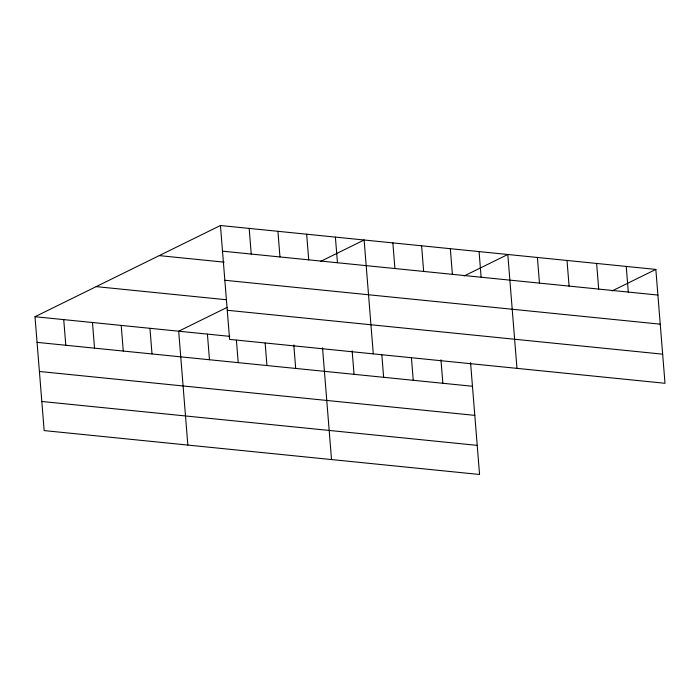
<?xml version="1.0" encoding="UTF-8"?>
<svg xmlns="http://www.w3.org/2000/svg" width="700" height="700" viewBox="0 0 700 700"><rect width="100%" height="100%" fill="white"/><g stroke="black" fill="none" stroke-linecap="round" stroke-linejoin="round"><path stroke-width="1.05" d="M470.566 362.749L479.561 474.486L44.161 430.588L35 316.715L220.439 225.514L655.839 269.412L665 383.285L229.6 339.386L220.439 225.514M227.246 307.317L178.684 331.205L187.845 445.078M320.408 261.502L364.123 240.004L373.284 353.868M464.091 275.984L507.806 254.485L516.968 368.358M612.124 290.911L655.839 269.412M222.504 251.16L657.904 295.05M159.25 255.614L224.166 262.159M224.849 280.271L660.24 324.17M96.197 286.624L226.039 299.714M227.264 310.275L662.655 354.165M35 316.715L229.766 336.359M37.065 342.361L472.456 386.26M39.41 371.481L474.801 415.371M41.816 401.476L477.216 445.366M626.229 266.429L628.294 292.066M596.628 263.436L598.684 289.082M567.017 260.453L569.082 286.099M537.407 257.469L539.472 283.115M479.071 251.589L481.127 277.235M450.327 248.693L452.392 274.339M440.965 359.765L442.855 383.276M421.592 245.796L423.658 271.434M411.442 357.849L413.245 380.284M392.858 242.9L394.922 268.537M381.832 354.865L383.635 377.3M352.144 350.814L354.034 374.316M335.387 237.108L337.453 262.745M322.534 347.83L331.52 459.559M306.652 234.203L308.717 259.849M293.799 344.934L295.689 368.436M277.918 231.306L279.974 256.953M265.151 343.105L266.954 365.54M249.174 228.41L251.239 254.056M236.407 340.2L238.219 362.644M207.419 334.101L209.484 359.748M149.949 328.309L152.005 353.946M121.205 325.412L123.27 351.05M92.47 322.516L94.535 348.154M63.735 319.62L65.8 345.257"/></g></svg>
